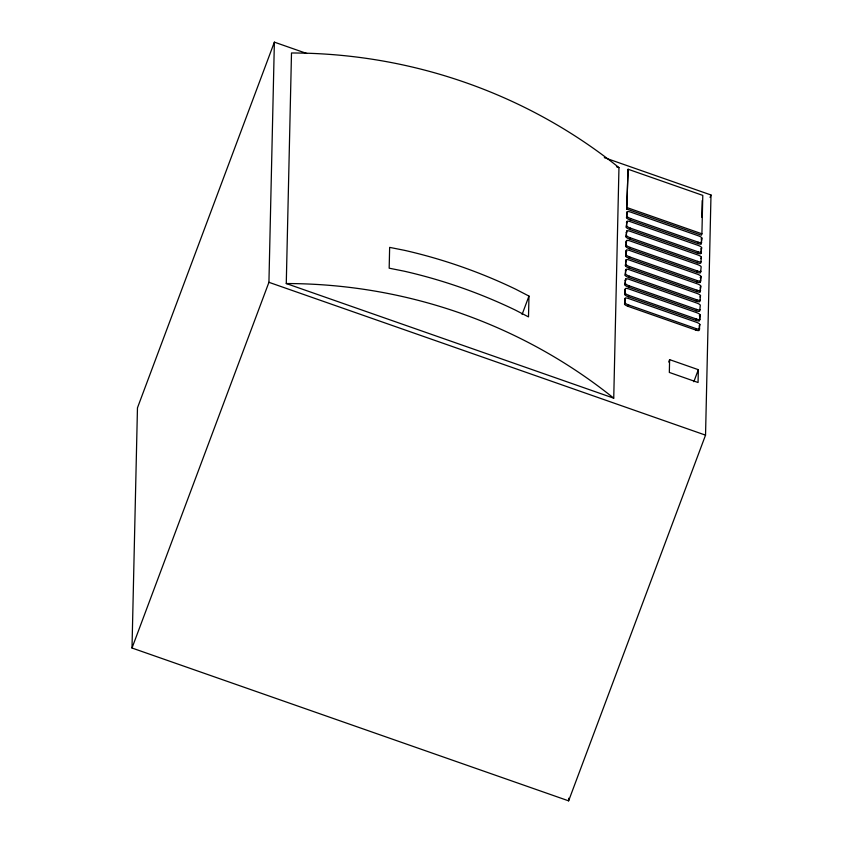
<?xml version="1.0" encoding="UTF-8"?>
<svg xmlns="http://www.w3.org/2000/svg" width="843" height="843" viewBox="0 0 843 843"><rect width="100%" height="100%" fill="white"/><g stroke="black" fill="none" stroke-linecap="round" stroke-linejoin="round"><path stroke-width="1.26" d="M604.315 157.641L710.997 194.986L705.538 435.146L568.625 800.85L132.003 648.014L137.462 407.854L274.375 42.15L306.62 53.436M132.003 648.014L268.928 282.31L274.375 42.15M286.272 283.543L291.499 52.983A511.406 493.513 1.3 0 1 618.962 167.609L613.736 398.17A511.406 493.513 1.3 0 0 286.272 283.543L613.736 398.17M528.972 296.083L528.498 316.894L515.358 310.087A511.406 493.513 1.3 0 0 404.229 271.193L389.171 268.19L389.645 247.378L404.693 250.371A511.406 493.513 1.3 0 1 515.832 289.275L528.972 296.083L522.102 314.45M568.625 800.85L568.688 798.226M624.558 304.123L625.169 298.327A3.815 0.948 20.5 0 1 628.783 298.591L696.286 322.216A3.815 0.948 20.5 0 1 699.859 324.471L699.237 330.256A3.815 0.948 20.5 0 1 695.623 330.003L628.119 306.378A3.815 0.948 20.5 0 1 624.558 304.123L625.169 298.327M624.768 294.513L625.39 288.727A3.815 0.948 20.5 0 1 629.004 288.98L696.508 312.605A3.815 0.948 20.5 0 1 700.069 314.861L699.458 320.656A3.815 0.948 20.5 0 1 695.844 320.393L628.341 296.768A3.815 0.948 20.5 0 1 624.768 294.513L625.39 288.727M624.99 284.902L625.611 279.117A3.815 0.948 20.5 0 1 629.226 279.37L696.729 303.006A3.815 0.948 20.5 0 1 700.291 305.261L699.669 311.046A3.815 0.948 20.5 0 1 696.065 310.793L628.551 287.157A3.815 0.948 20.5 0 1 624.99 284.902L625.611 279.117M625.211 275.303L625.822 269.507A3.815 0.948 20.5 0 1 629.436 269.771L696.94 293.396A3.815 0.948 20.5 0 1 700.512 295.651L699.89 301.436A3.815 0.948 20.5 0 1 696.276 301.183L628.773 277.558A3.815 0.948 20.5 0 1 625.211 275.303L625.822 269.507M625.422 265.693L626.043 259.907A3.815 0.948 20.5 0 1 629.658 260.16L697.161 283.785A3.815 0.948 20.5 0 1 700.733 286.051L700.111 291.836A3.815 0.948 20.5 0 1 696.497 291.583L628.994 267.948A3.815 0.948 20.5 0 1 625.422 265.693L626.043 259.907M625.643 256.082L626.265 250.297A3.815 0.948 20.5 0 1 629.879 250.55L697.382 274.186A3.815 0.948 20.5 0 1 700.944 276.441L700.333 282.226A3.815 0.948 20.5 0 1 696.718 281.973L629.215 258.348A3.815 0.948 20.5 0 1 625.643 256.082L626.265 250.297M625.864 246.483L626.475 240.687A3.815 0.948 20.5 0 1 630.09 240.95L697.593 264.576A3.815 0.948 20.5 0 1 701.165 266.831L700.544 272.626A3.815 0.948 20.5 0 1 696.929 272.363L629.426 248.738A3.815 0.948 20.5 0 1 625.864 246.483L626.475 240.687M626.075 236.872L626.697 231.087A3.815 0.948 20.5 0 1 630.311 231.34L697.814 254.965A3.815 0.948 20.5 0 1 701.387 257.231L700.765 263.016A3.815 0.948 20.5 0 1 697.15 262.763L629.647 239.127A3.815 0.948 20.5 0 1 626.075 236.872L626.697 231.087M626.296 227.262L626.918 221.477A3.815 0.948 20.5 0 1 630.532 221.73L698.036 245.366A3.815 0.948 20.5 0 1 701.597 247.621L700.986 253.406A3.815 0.948 20.5 0 1 697.372 253.153L629.869 229.528A3.815 0.948 20.5 0 1 626.296 227.262L626.918 221.477M626.518 217.663L627.129 211.867A3.815 0.948 20.5 0 1 630.743 212.13L698.246 235.755A3.815 0.948 20.5 0 1 701.819 238.011L701.197 243.806A3.815 0.948 20.5 0 1 697.582 243.543L630.079 219.918A3.815 0.948 20.5 0 1 626.518 217.663L627.129 211.867M626.707 209.053L628.098 169.243L702.788 195.386L701.913 233.806L701.397 235.197L626.707 209.053L628.098 169.243M669.616 359.634L669.331 372.437L698.057 382.501L698.341 369.687L669.616 359.634L668.72 362.037M699.258 329.16L699.342 325.862A3.815 0.948 20.5 0 0 699.311 325.714M699.458 320.656L700.069 314.861M700.111 291.836L700.733 286.051M700.333 282.226L700.944 276.441M700.986 253.406L701.597 247.621M701.197 243.806L701.819 238.011M701.798 217.262L702.177 200.613M630.079 219.918L630.606 218.527A3.815 0.948 20.5 0 1 627.034 216.272M629.869 229.528L630.385 228.137A3.815 0.948 20.5 0 1 626.813 225.882M629.647 239.127L630.164 237.747A3.815 0.948 20.5 0 1 626.602 235.492M629.426 248.738L629.942 247.347A3.815 0.948 20.5 0 1 626.381 245.092M629.215 258.348L629.732 256.957A3.815 0.948 20.5 0 1 626.159 254.702M628.994 267.948L629.51 266.567A3.815 0.948 20.5 0 1 625.938 264.302M628.773 277.558L629.289 276.167A3.815 0.948 20.5 0 1 625.727 273.912M628.551 287.157L629.078 285.777A3.815 0.948 20.5 0 1 625.506 283.522M628.341 296.768L628.857 295.387A3.815 0.948 20.5 0 1 625.285 293.122M628.119 306.378L628.636 304.987A3.815 0.948 20.5 0 1 625.074 302.732M710.069 197.441L710.997 194.986M697.582 243.543L698.109 242.162A3.815 0.948 20.5 0 0 701.713 242.415M697.372 253.153L697.888 251.762A3.815 0.948 20.5 0 0 701.502 252.025M697.15 262.763L697.667 261.372A3.815 0.948 20.5 0 0 701.281 261.625M700.86 258.611L701.387 257.231M696.929 272.363L697.456 270.982A3.815 0.948 20.5 0 0 701.06 271.235M696.718 281.973L697.235 280.582A3.815 0.948 20.5 0 0 700.849 280.845M696.497 291.583L697.013 290.192A3.815 0.948 20.5 0 0 700.628 290.445M696.276 301.183L696.792 299.802A3.815 0.948 20.5 0 0 700.407 300.055M699.996 297.042L700.512 295.651M696.065 310.793L696.581 309.402A3.815 0.948 20.5 0 0 700.196 309.666M695.844 320.393L696.36 319.012A3.815 0.948 20.5 0 0 699.975 319.265M695.623 330.003L696.139 328.622A3.815 0.948 20.5 0 0 699.753 328.875M699.342 325.862L699.859 324.471M693.831 381.731L698.341 369.687M616.486 166.745L618.962 167.609M627.224 207.673L701.913 233.806M630.606 218.527L698.109 242.162M630.385 228.137L697.888 251.762M630.164 237.747L697.667 261.372M629.942 247.347L697.456 270.982M629.732 256.957L697.235 280.582M629.51 266.567L697.013 290.192M629.289 276.167L696.792 299.802M629.078 285.777L696.581 309.402M628.857 295.387L696.36 319.012M628.636 304.987L696.139 328.622M268.928 282.31L705.538 435.146M626.612 213.258A3.815 0.948 20.5 0 1 626.739 213.037M701.039 238.917A3.815 0.948 20.5 0 1 701.302 239.401M626.402 222.858A3.815 0.948 20.5 0 1 626.676 222.573M700.965 248.706A3.815 0.948 20.5 0 1 701.081 249.001M626.18 232.468A3.815 0.948 20.5 0 1 626.676 232.141M625.959 242.078A3.815 0.948 20.5 0 1 626.718 241.73M625.738 251.678A3.815 0.948 20.5 0 1 626.813 251.34M700.164 277.347A3.815 0.948 20.5 0 1 700.428 277.821M625.527 261.288A3.815 0.948 20.5 0 1 626.012 260.961M700.09 287.126A3.815 0.948 20.5 0 1 700.206 287.431M625.306 270.898A3.815 0.948 20.5 0 1 625.801 270.561M625.085 280.498A3.815 0.948 20.5 0 1 625.843 280.15M624.874 290.108A3.815 0.948 20.5 0 1 625.148 289.823M699.29 315.777A3.815 0.948 20.5 0 1 699.553 316.251M624.652 299.718A3.815 0.948 20.5 0 1 625.148 299.381"/></g></svg>
